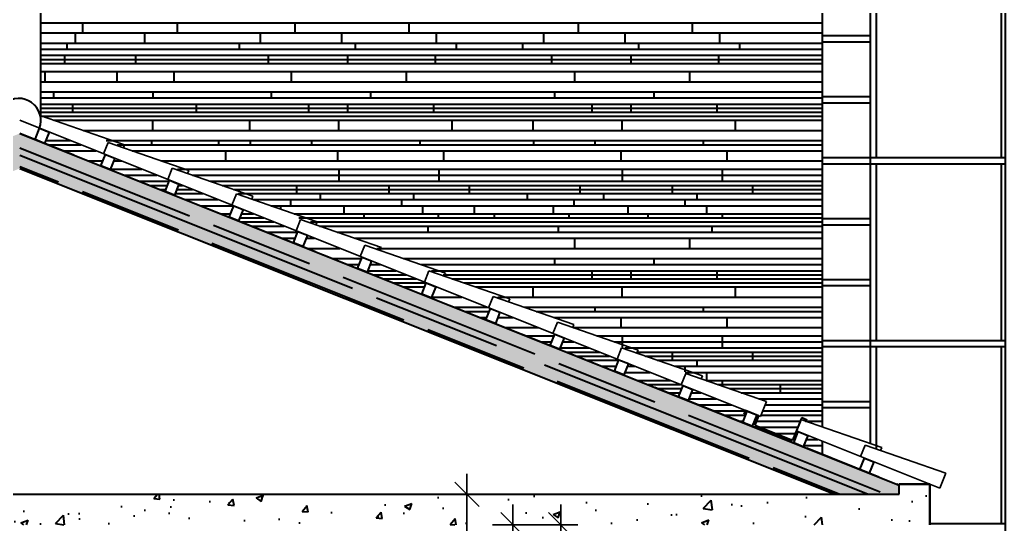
# Model space of a CAD drawing. Header units: millimetres. Extents: x -4228 to 27092, y -6721 to 984.
# Drawn here: x 6469.9 to 6954.6, y -4635.5 to -4387.2 of the extents above; entities that cross this region are included whole.
import ezdxf

# ---------------------------------------------------------------- set-up
doc = ezdxf.new("R2010")
doc.units = ezdxf.units.MM
doc.header["$LTSCALE"] = 50
doc.layers.get('0').update_dxf_attribs({"lineweight": 0})
for name, color, linetype in [('cobertura', 2, 'Continuous'), ('cota', 1, 'Continuous'), ('estruturamatalica', 2, 'Continuous'), ('HACHURA', 2, 'Continuous'), ('hatch', 2, 'Continuous'), ('madeiramento', 2, 'Continuous'), ('PAREDES', 6, 'Continuous'), ('PAREDES3', 2, 'Continuous'), ('pedras', 2, 'Continuous'), ('PENA_01', 3, 'Continuous'), ('telhas', 3, 'Continuous')]:
    doc.layers.add(name, color=color, linetype=linetype)
doc.styles.add('ROMANS', font='romans.shx')
doc.dimstyles.new('1_50', dxfattribs={"dimscale": 0, "dimtxt": 8, "dimasz": 12, "dimexe": 10, "dimexo": 5, "dimgap": 4, "dimtad": 0, "dimdec": 0, "dimzin": 1, "dimdsep": 46, "dimtxsty": 'ROMANS', "dimblk": 'OBLIQUE', "dimcen": 10, "dimdle": 10, "dimclrd": 1, "dimclre": 1, "dimclrt": 7, "dimaunit": 1, "dimadec": 0, "dimazin": 0, "dimtm": 1e-09, "dimtfac": 1, "dimtdec": 0, "dimtmove": 2, "dimatfit": 3, "dimldrblk": 'OBLIQUE', "dimfxl": 1, "dimtolj": 1, "dimtzin": 0, "dimarcsym": 0})

# ---------------------------------------------------------------- blocks, each defined once
blk = doc.blocks.new('_OBLIQUE')
at = {"color": 0, "linetype": 'ByBlock'}
blk.add_line((-0.5, -0.5), (0.5, 0.5), dxfattribs=at)
blk = doc.blocks.new('*D102')
at = {"layer": 'cota', "color": 1, "linetype": 'Continuous', "lineweight": -2}
for p, q in [((6735.98, -4625.71), (6735.98, -4650.23)), ((6744.41, -4635.71), (6725.98, -4635.71)), ((6735.98, -4695.71), (6735.98, -4671.18)), ((6771.86, -4685.71), (6725.98, -4685.71))]:
    blk.add_line(p, q, dxfattribs=at)
at = {"layer": 'Defpoints', "color": 0, "linetype": 'Continuous', "lineweight": 30}
for p in [(6735.98, -4635.71), (6749.41, -4635.71), (6776.86, -4685.71)]:
    blk.add_point(p, dxfattribs=at)
at = {"layer": 'cota', "color": 1, "linetype": 'Continuous', "lineweight": -2, "xscale": 12, "yscale": 12, "zscale": 12}
for p, rotation in [((6735.98, -4635.71), 90), ((6735.98, -4685.71), 270)]:
    blk.add_blockref('_OBLIQUE', p, dxfattribs=dict(at, rotation=rotation))
at = {"layer": 'cota', "color": 7, "linetype": 'Continuous', "lineweight": 30, "insert": (6735.98, -4660.71), "char_height": 8, "attachment_point": 5, "rotation": 90, "style": 'ROMANS'}
blk.add_mtext('\\A1;50', dxfattribs=at)
blk = doc.blocks.new('*D103')
at = {"layer": 'cota', "color": 1, "linetype": 'Continuous', "lineweight": -2}
for p, q in [((6712.46, -4625.71), (6712.46, -4771.42)), ((6739.41, -4635.71), (6702.46, -4635.71)), ((6712.46, -4945.71), (6712.46, -4799.99)), ((6744.84, -4935.71), (6702.46, -4935.71))]:
    blk.add_line(p, q, dxfattribs=at)
at = {"layer": 'Defpoints', "color": 0, "linetype": 'Continuous', "lineweight": 30}
for p in [(6744.41, -4635.71), (6712.46, -4935.71), (6749.84, -4935.71)]:
    blk.add_point(p, dxfattribs=at)
at = {"layer": 'cota', "color": 1, "linetype": 'Continuous', "lineweight": -2, "xscale": 12, "yscale": 12, "zscale": 12}
for p, rotation in [((6712.46, -4635.71), 90), ((6712.46, -4935.71), 270)]:
    blk.add_blockref('_OBLIQUE', p, dxfattribs=dict(at, rotation=rotation))
at = {"layer": 'cota', "color": 7, "linetype": 'Continuous', "lineweight": 30, "insert": (6712.46, -4785.71), "char_height": 8, "attachment_point": 5, "rotation": 90, "style": 'ROMANS'}
blk.add_mtext('\\A1;300', dxfattribs=at)
blk = doc.blocks.new('*D104')
at = {"layer": 'cota', "color": 1, "linetype": 'Continuous', "lineweight": -2}
for p, q in [((6689.89, -4610.71), (6689.89, -4763.92)), ((6719.05, -4620.71), (6679.89, -4620.71)), ((6689.89, -4945.71), (6689.89, -4792.49)), ((6739.84, -4935.71), (6679.89, -4935.71))]:
    blk.add_line(p, q, dxfattribs=at)
at = {"layer": 'Defpoints', "color": 0, "linetype": 'Continuous', "lineweight": 30}
for p in [(6689.89, -4620.71), (6724.05, -4620.71), (6744.84, -4935.71)]:
    blk.add_point(p, dxfattribs=at)
at = {"layer": 'cota', "color": 1, "linetype": 'Continuous', "lineweight": -2, "xscale": 12, "yscale": 12, "zscale": 12}
for p, rotation in [((6689.89, -4620.71), 90), ((6689.89, -4935.71), 270)]:
    blk.add_blockref('_OBLIQUE', p, dxfattribs=dict(at, rotation=rotation))
at = {"layer": 'cota', "color": 7, "linetype": 'Continuous', "lineweight": 30, "insert": (6689.89, -4778.21), "char_height": 8, "attachment_point": 5, "rotation": 90, "style": 'ROMANS'}
blk.add_mtext('\\A1;315', dxfattribs=at)

msp = doc.modelspace()

# ---------------------------------------------------------------- hatches: boundary and pattern name
at = {"layer": 'HACHURA', "linetype": 'Continuous', "lineweight": 30}
h = msp.add_hatch(dxfattribs=at)
h.set_pattern_fill('AR-CONC', color=256, scale=0.2, style=0)
h.set_pattern_definition([(50, (5738.18, -492.775), (36.43693, -3.18782), [3.81, -41.91]), (355, (5738.18, -492.775), (-7.04857, 38.21133), [3.048, -33.528]), (100.451, (5741.217, -493.04), (29.3885, 35.02334), [3.238, -35.618]), (46.1842, (5738.18, -482.615), (54.2158, -8.40847), [5.715, -62.865]), (96.6356, (5742.7, -483.316), (47.48085, 49.4851), [4.857, -53.427]), (351.184, (5738.18, -482.615), (47.4809, 49.485), [4.572, -50.292]), (21, (5743.26, -485.155), (30.32298, -20.4531), [3.81, -41.91]), (326, (5743.26, -485.155), (12.3604, 36.8376), [3.048, -33.528]), (71.4514, (5745.787, -486.86), (42.6833, 16.38457), [3.238, -35.618]), (37.5, (5738.18, -492.775), (0.61772, 16.911008), [0, -33.1216, 0, -34.036, 0, -33.655]), (7.5, (5738.18, -492.775), (13.36393, 20.036115), [0, -19.4056, 0, -32.3596, 0, -12.827]), (327.5, (5726.852, -492.775), (27.11812, -1.14575), [0, -12.7, 0, -39.624, 0, -52.578]), (317.5, (5721.772, -492.775), (29.62584, 5.0853), [0, -16.51, 0, -26.3144, 0, -37.338])])
h.paths.add_polyline_path([(6917.44, -4635.71), (6917.44, -4615.71), (6902.44, -4615.71), (6902.44, -4620.71), (6297.44, -4620.71), (6082.44, -4620.71), (6082.44, -4665.71), (6097.44, -4665.71), (6097.44, -4635.71), (6782.44, -4635.71), (6782.44, -4665.71), (6797.44, -4665.71), (6797.44, -4635.71)])
at = {"layer": 'hatch', "linetype": 'Continuous', "lineweight": 30}
h = msp.add_hatch(dxfattribs=at)
h.set_pattern_fill('AR-SAND', color=256, scale=0.3, style=0)
h.set_pattern_definition([(37.5, (4302.082, -4943.408), (-0.48001, 14.682397), [0, -11.5824, 0, -12.954, 0, -12.3825]), (7.5, (4302.082, -4943.408), (13.4857, 21.50475), [0, -6.2484, 0, -10.4394, 0, -4.0005]), (327.5, (4292.71, -4943.408), (23.72977, 0.043116), [0, -3.81, 0, -13.716, 0, -17.907]), (317.5, (4292.71, -4943.408), (22.9067, 6.68788), [0, -1.905, 0, -8.9916, 0, -10.287])])
h.paths.add_polyline_path([(6469.94, -4443.17), (6312.44, -4506.17), (6312.44, -4523.4), (6469.94, -4460.4)])
h.paths.add_polyline_path([(6469.94, -4443.17), (6469.94, -4460.4), (6870.71, -4620.71), (6902.44, -4620.71), (6902.44, -4616.17)])
h = msp.add_hatch(dxfattribs=at)
h.set_pattern_fill('AR-RROOF', color=3, scale=0.5, style=0)
h.set_pattern_definition([(158.1986, (10369.19, -4468.025), (-30.6583, -1.415), [190.5, -25.4, 63.5, -12.7]), (158.1986, (10351.149, -4467.647), (5.518494, -20.39956), [38.1, -4.191, 76.2, -9.525]), (158.1986, (10359.285, -4475.689), (-64.476764, 16.626232), [101.6, -17.78, 50.8, -12.7])])
h.paths.add_polyline_path([(6469.94, -4460.4), (6870.71, -4620.71), (6902.44, -4620.71), (6902.44, -4616.17), (6469.94, -4443.17)])

# ---------------------------------------------------------------- linework, layer by layer
at = {"layer": 'cobertura', "linetype": 'Continuous', "lineweight": 30}
msp.add_arc((6469.38, -4436.93), 11, 340.3922, 201.8014, dxfattribs=at)
at = {"layer": 'estruturamatalica', "color": 4, "linetype": 'Continuous', "lineweight": 30}
for p, q in [((6826.81, -4579.45), (6826.07, -4581.31)), ((6833.31, -4582.05), (6826.81, -4579.45)), ((6833.31, -4582.05), (6831.45, -4586.7)), ((6854.48, -4582.98), (6850.02, -4594.12)), ((6854.48, -4582.98), (6857.26, -4584.1)), ((6831.45, -4586.7), (6850.02, -4594.12))]:
    msp.add_line(p, q, dxfattribs=at)
at = {"layer": 'madeiramento', "linetype": 'Continuous', "lineweight": 30}
for p, q in [((6469.94, -4443.17), (6902.44, -4616.17)), ((6469.94, -4460.4), (6870.71, -4620.71))]:
    msp.add_line(p, q, dxfattribs=at)
at = {"layer": 'madeiramento', "color": 2, "linetype": 'Continuous', "lineweight": 30}
for points in [[(6482.15, -4448.05), (6477.51, -4446.2), (6479.74, -4440.63), (6484.38, -4442.48)], [(6514.47, -4460.98), (6509.83, -4459.12), (6512.06, -4453.55), (6516.7, -4455.41)], [(6546.04, -4473.61), (6541.4, -4471.75), (6543.62, -4466.18), (6548.27, -4468.04)], [(6577.61, -4486.24), (6572.96, -4484.38), (6575.19, -4478.81), (6579.83, -4480.66)], [(6609.17, -4498.86), (6604.53, -4497.01), (6606.76, -4491.44), (6611.4, -4493.29)], [(6640.74, -4511.49), (6636.1, -4509.63), (6638.33, -4504.06), (6642.97, -4505.92)], [(6672.31, -4524.12), (6667.67, -4522.26), (6669.9, -4516.69), (6674.54, -4518.55)], [(6703.88, -4536.74), (6699.24, -4534.89), (6701.46, -4529.32), (6706.11, -4531.17)], [(6735.45, -4549.37), (6730.8, -4547.52), (6733.03, -4541.94), (6737.68, -4543.8)], [(6767.01, -4562), (6762.37, -4560.14), (6764.6, -4554.57), (6769.24, -4556.43)], [(6798.58, -4574.63), (6793.94, -4572.77), (6796.17, -4567.2), (6800.81, -4569.06)], [(6830.15, -4587.25), (6825.51, -4585.4), (6827.74, -4579.83), (6832.38, -4581.68)], [(6855.22, -4597.28), (6850.58, -4595.42), (6852.81, -4589.85), (6857.45, -4591.71)], [(6887.72, -4610.28), (6883.07, -4608.42), (6885.3, -4602.85), (6889.95, -4604.71)]]:
    msp.add_lwpolyline(points, close=True, dxfattribs=at)
at = {"layer": 'PAREDES', "linetype": 'Continuous', "lineweight": 30}
for p, q in [((6902.44, -4615.71), (6917.44, -4615.71)), ((6902.44, -4620.71), (6902.44, -4615.71)), ((6917.44, -4615.71), (6902.44, -4615.71)), ((6902.44, -4620.71), (6902.44, -4615.71)), ((6917.44, -4635.71), (6917.44, -4615.71)), ((6297.44, -4620.71), (6902.44, -4620.71))]:
    msp.add_line(p, q, dxfattribs=at)
at = {"layer": 'PAREDES3', "color": 7, "linetype": 'Continuous', "lineweight": 30}
for p, q in [((6480.4, -4434.5), (6480.4, -4242.71)), ((6864.61, -4242.71), (6864.61, -4587.54)), ((6864.61, -4594.57), (6864.61, -4601.04))]:
    msp.add_line(p, q, dxfattribs=at)
at = {"layer": 'PAREDES3', "color": 3, "linetype": 'Continuous', "lineweight": 30}
for q in [(6917.65, -4615.71), (6917.65, -4617.71)]:
    msp.add_line((6917.65, -4635.71), q, dxfattribs=at)
at = {"layer": 'pedras', "color": 53, "linetype": 'Continuous', "lineweight": 30}
for p, q in [((6480.4, -4388.71), (6864.4, -4388.71)), ((6480.61, -4388.71), (6864.61, -4388.71)), ((6501, -4393.71), (6501, -4388.71)), ((6501, -4393.71), (6501, -4388.71)), ((6547.51, -4393.71), (6547.51, -4388.71)), ((6547.51, -4393.71), (6547.51, -4388.71)), ((6605.4, -4393.71), (6605.4, -4388.71)), ((6605.4, -4393.71), (6605.4, -4388.71)), ((6661.49, -4393.71), (6661.49, -4388.71)), ((6661.49, -4393.71), (6661.49, -4388.71)), ((6744.72, -4393.71), (6744.72, -4388.71)), ((6744.72, -4393.71), (6744.72, -4388.71)), ((6800.8, -4393.71), (6800.8, -4388.71)), ((6800.8, -4393.71), (6800.8, -4388.71)), ((6480.4, -4393.71), (6864.4, -4393.71)), ((6480.61, -4393.71), (6864.61, -4393.71)), ((6497.38, -4398.71), (6497.38, -4393.71)), ((6497.38, -4398.71), (6497.38, -4393.71)), ((6531.49, -4398.71), (6531.49, -4393.71)), ((6531.49, -4398.71), (6531.49, -4393.71)), ((6588.35, -4398.71), (6588.35, -4393.71)), ((6588.35, -4398.71), (6588.35, -4393.71)), ((6628.41, -4398.71), (6628.41, -4393.71)), ((6628.41, -4398.71), (6628.41, -4393.71)), ((6674.92, -4398.71), (6674.92, -4393.71)), ((6674.92, -4398.71), (6674.92, -4393.71)), ((6727.66, -4398.71), (6727.66, -4393.71)), ((6727.66, -4398.71), (6727.66, -4393.71)), ((6767.72, -4398.71), (6767.72, -4393.71)), ((6767.72, -4398.71), (6767.72, -4393.71)), ((6814.24, -4398.71), (6814.24, -4393.71)), ((6814.24, -4398.71), (6814.24, -4393.71)), ((6480.4, -4398.71), (6864.4, -4398.71)), ((6480.61, -4398.71), (6864.61, -4398.71)), ((6493.24, -4401.71), (6493.24, -4398.71)), ((6493.24, -4401.71), (6493.24, -4398.71)), ((6578.01, -4401.71), (6578.01, -4398.71)), ((6578.01, -4401.71), (6578.01, -4398.71)), ((6635.12, -4401.71), (6635.12, -4398.71)), ((6635.12, -4401.71), (6635.12, -4398.71)), ((6684.74, -4401.71), (6684.74, -4398.71)), ((6684.74, -4401.71), (6684.74, -4398.71)), ((6717.32, -4401.71), (6717.32, -4398.71)), ((6717.32, -4401.71), (6717.32, -4398.71)), ((6774.44, -4401.71), (6774.44, -4398.71)), ((6774.44, -4401.71), (6774.44, -4398.71)), ((6824.06, -4401.71), (6824.06, -4398.71)), ((6824.06, -4401.71), (6824.06, -4398.71)), ((6480.4, -4401.71), (6864.4, -4401.71)), ((6480.4, -4404.71), (6864.4, -4404.71)), ((6480.61, -4401.71), (6864.61, -4401.71)), ((6480.61, -4404.71), (6864.61, -4404.71)), ((6492.21, -4408.71), (6492.21, -4404.71)), ((6492.21, -4408.71), (6492.21, -4404.71)), ((6527.1, -4408.71), (6527.1, -4404.71)), ((6527.1, -4408.71), (6527.1, -4404.71)), ((6592.22, -4408.71), (6592.22, -4404.71)), ((6592.22, -4408.71), (6592.22, -4404.71)), ((6631.25, -4408.71), (6631.25, -4404.71)), ((6631.25, -4408.71), (6631.25, -4404.71)), ((6674.41, -4408.71), (6674.41, -4404.71)), ((6674.41, -4408.71), (6674.41, -4404.71)), ((6731.54, -4408.71), (6731.54, -4404.71)), ((6731.54, -4408.71), (6731.54, -4404.71)), ((6770.56, -4408.71), (6770.56, -4404.71)), ((6770.56, -4408.71), (6770.56, -4404.71)), ((6813.72, -4408.71), (6813.72, -4404.71)), ((6813.72, -4408.71), (6813.72, -4404.71)), ((6480.4, -4406.71), (6864.4, -4406.71)), ((6480.4, -4408.71), (6864.4, -4408.71)), ((6480.61, -4406.71), (6864.61, -4406.71)), ((6480.61, -4408.71), (6864.61, -4408.71)), ((6480.4, -4412.71), (6864.4, -4412.71)), ((6480.61, -4412.71), (6864.61, -4412.71)), ((6482.39, -4417.71), (6482.39, -4412.71)), ((6517.79, -4417.71), (6517.79, -4412.71)), ((6517.79, -4417.71), (6517.79, -4412.71)), ((6545.96, -4417.71), (6545.96, -4412.71)), ((6545.96, -4417.71), (6545.96, -4412.71)), ((6603.6, -4417.71), (6603.6, -4412.71)), ((6603.6, -4417.71), (6603.6, -4412.71)), ((6660.19, -4417.71), (6660.19, -4412.71)), ((6660.19, -4417.71), (6660.19, -4412.71)), ((6742.91, -4417.71), (6742.91, -4412.71)), ((6742.91, -4417.71), (6742.91, -4412.71)), ((6799.5, -4417.71), (6799.5, -4412.71)), ((6799.5, -4417.71), (6799.5, -4412.71)), ((6480.4, -4417.71), (6864.4, -4417.71)), ((6480.61, -4417.71), (6864.61, -4417.71)), ((6480.4, -4422.71), (6864.4, -4422.71)), ((6480.61, -4422.71), (6864.61, -4422.71)), ((6486.78, -4425.71), (6486.78, -4422.71)), ((6486.78, -4425.71), (6486.78, -4422.71)), ((6535.63, -4425.71), (6535.63, -4422.71)), ((6535.63, -4425.71), (6535.63, -4422.71)), ((6593.77, -4425.71), (6593.77, -4422.71)), ((6593.77, -4425.71), (6593.77, -4422.71)), ((6642.62, -4425.71), (6642.62, -4422.71)), ((6642.62, -4425.71), (6642.62, -4422.71)), ((6733.09, -4425.71), (6733.09, -4422.71)), ((6733.09, -4425.71), (6733.09, -4422.71)), ((6781.93, -4425.71), (6781.93, -4422.71)), ((6781.93, -4425.71), (6781.93, -4422.71)), ((6480.4, -4425.71), (6864.4, -4425.71)), ((6480.4, -4428.71), (6864.4, -4428.71)), ((6480.61, -4425.71), (6864.61, -4425.71)), ((6480.61, -4428.71), (6864.61, -4428.71)), ((6496.09, -4432.71), (6496.09, -4428.71)), ((6496.09, -4432.71), (6496.09, -4428.71)), ((6556.82, -4432.71), (6556.82, -4428.71)), ((6556.82, -4432.71), (6556.82, -4428.71)), ((6612.12, -4432.71), (6612.12, -4428.71)), ((6612.12, -4432.71), (6612.12, -4428.71)), ((6631.25, -4432.71), (6631.25, -4428.71)), ((6631.25, -4432.71), (6631.25, -4428.71)), ((6673.63, -4432.71), (6673.63, -4428.71)), ((6673.63, -4432.71), (6673.63, -4428.71)), ((6751.44, -4432.71), (6751.44, -4428.71)), ((6751.44, -4432.71), (6751.44, -4428.71)), ((6770.56, -4432.71), (6770.56, -4428.71)), ((6770.56, -4432.71), (6770.56, -4428.71)), ((6812.94, -4432.71), (6812.94, -4428.71)), ((6812.94, -4432.71), (6812.94, -4428.71)), ((6480.4, -4430.71), (6864.4, -4430.71)), ((6480.4, -4432.71), (6864.4, -4432.71)), ((6480.61, -4430.71), (6864.61, -4430.71)), ((6480.61, -4432.71), (6864.61, -4432.71)), ((6480.99, -4434.71), (6864.4, -4434.71)), ((6482.32, -4434.71), (6864.61, -4434.71)), ((6486.77, -4436.71), (6864.4, -4436.71)), ((6488.1, -4436.71), (6864.61, -4436.71)), ((6535.37, -4441.71), (6535.37, -4436.71)), ((6535.37, -4441.71), (6535.37, -4436.71)), ((6583.18, -4441.71), (6583.18, -4436.71)), ((6583.18, -4441.71), (6583.18, -4436.71)), ((6626.85, -4441.71), (6626.85, -4436.71)), ((6626.85, -4441.71), (6626.85, -4436.71)), ((6682.68, -4441.71), (6682.68, -4436.71)), ((6682.68, -4441.71), (6682.68, -4436.71)), ((6722.49, -4441.71), (6722.49, -4436.71)), ((6722.49, -4441.71), (6722.49, -4436.71)), ((6766.17, -4441.71), (6766.17, -4436.71)), ((6766.17, -4441.71), (6766.17, -4436.71)), ((6821.99, -4441.71), (6821.99, -4436.71)), ((6821.99, -4441.71), (6821.99, -4436.71)), ((6501.23, -4441.71), (6864.4, -4441.71)), ((6502.56, -4441.71), (6864.61, -4441.71)), ((6482.69, -4446.71), (6494.94, -4446.71)), ((6482.69, -4446.71), (6494.94, -4446.71)), ((6483.79, -4448.71), (6499.94, -4448.71)), ((6483.79, -4448.71), (6499.94, -4448.71)), ((6512.51, -4446.71), (6864.61, -4446.71)), ((6515.69, -4446.71), (6864.4, -4446.71)), ((6517.85, -4448.71), (6864.61, -4448.71)), ((6521.48, -4448.71), (6864.4, -4448.71)), ((6534.85, -4448.71), (6534.85, -4446.71)), ((6534.85, -4448.71), (6534.85, -4446.71)), ((6567.93, -4448.71), (6567.93, -4446.71)), ((6567.93, -4448.71), (6567.93, -4446.71)), ((6583.44, -4448.71), (6583.44, -4446.71)), ((6583.44, -4448.71), (6583.44, -4446.71)), ((6613.67, -4448.71), (6613.67, -4446.71)), ((6613.67, -4448.71), (6613.67, -4446.71)), ((6666.91, -4448.71), (6666.91, -4446.71)), ((6666.91, -4448.71), (6666.91, -4446.71)), ((6722.75, -4448.71), (6722.75, -4446.71)), ((6722.75, -4448.71), (6722.75, -4446.71)), ((6752.99, -4448.71), (6752.99, -4446.71)), ((6752.99, -4448.71), (6752.99, -4446.71)), ((6806.22, -4448.71), (6806.22, -4446.71)), ((6806.22, -4448.71), (6806.22, -4446.71)), ((6491.29, -4451.71), (6502.97, -4451.71)), ((6491.29, -4451.71), (6507.44, -4451.71)), ((6525.2, -4451.71), (6864.4, -4451.71)), ((6526.53, -4451.71), (6864.61, -4451.71)), ((6571.29, -4456.71), (6571.29, -4451.71)), ((6571.29, -4456.71), (6571.29, -4451.71)), ((6626.34, -4456.71), (6626.34, -4451.71)), ((6626.34, -4456.71), (6626.34, -4451.71)), ((6678.54, -4456.71), (6678.54, -4451.71)), ((6678.54, -4456.71), (6678.54, -4451.71)), ((6765.65, -4456.71), (6765.65, -4451.71)), ((6765.65, -4456.71), (6765.65, -4451.71)), ((6817.85, -4456.71), (6817.85, -4451.71)), ((6817.85, -4456.71), (6817.85, -4451.71)), ((6503.79, -4456.71), (6510.79, -4456.71)), ((6506.36, -4456.71), (6510.79, -4456.71)), ((6516.18, -4456.71), (6519.94, -4456.71)), ((6516.18, -4456.71), (6519.94, -4456.71)), ((6539.66, -4456.71), (6864.4, -4456.71)), ((6540.99, -4456.71), (6864.61, -4456.71)), ((6514.58, -4460.71), (6529.94, -4460.71)), ((6514.58, -4460.71), (6529.94, -4460.71)), ((6521.29, -4463.71), (6534.79, -4463.71)), ((6521.29, -4463.71), (6537.44, -4463.71)), ((6547.61, -4460.71), (6864.61, -4460.71)), ((6551.23, -4460.71), (6864.4, -4460.71)), ((6554.96, -4463.71), (6864.4, -4463.71)), ((6556.28, -4463.71), (6864.61, -4463.71)), ((6627.11, -4466.71), (6627.11, -4460.71)), ((6627.11, -4466.71), (6627.11, -4460.71)), ((6676.22, -4466.71), (6676.22, -4460.71)), ((6676.22, -4466.71), (6676.22, -4460.71)), ((6766.42, -4466.71), (6766.42, -4460.71)), ((6766.42, -4466.71), (6766.42, -4460.71)), ((6815.53, -4466.71), (6815.53, -4460.71)), ((6815.53, -4466.71), (6815.53, -4460.71)), ((6528.79, -4466.71), (6533.59, -4466.71)), ((6528.79, -4466.71), (6543.41, -4466.71)), ((6538.97, -4466.71), (6543.41, -4466.71)), ((6538.97, -4466.71), (6543.41, -4466.71)), ((6563.63, -4466.71), (6864.4, -4466.71)), ((6564.96, -4466.71), (6864.61, -4466.71)), ((6533.79, -4468.71), (6542.61, -4468.71)), ((6538.17, -4468.71), (6542.61, -4468.71)), ((6538.79, -4470.71), (6541.81, -4470.71)), ((6538.79, -4470.71), (6541.81, -4470.71)), ((6546.4, -4472.71), (6559.94, -4472.71)), ((6546.4, -4472.71), (6559.94, -4472.71)), ((6547.2, -4470.71), (6554.94, -4470.71)), ((6547.2, -4470.71), (6554.94, -4470.71)), ((6548, -4468.71), (6549.94, -4468.71)), ((6548, -4468.71), (6549.94, -4468.71)), ((6569.42, -4468.71), (6864.4, -4468.71)), ((6570.74, -4468.71), (6864.61, -4468.71)), ((6575.2, -4470.71), (6864.4, -4470.71)), ((6576.15, -4470.71), (6864.61, -4470.71)), ((6577.36, -4472.71), (6864.61, -4472.71)), ((6580.98, -4472.71), (6864.4, -4472.71)), ((6606.18, -4472.71), (6606.18, -4468.71)), ((6606.18, -4472.71), (6606.18, -4468.71)), ((6617.81, -4475.71), (6617.81, -4472.71)), ((6617.81, -4475.71), (6617.81, -4472.71)), ((6651.66, -4472.71), (6651.66, -4468.71)), ((6651.66, -4472.71), (6651.66, -4468.71)), ((6663.81, -4475.71), (6663.81, -4472.71)), ((6663.81, -4475.71), (6663.81, -4472.71)), ((6691.21, -4472.71), (6691.21, -4468.71)), ((6691.21, -4472.71), (6691.21, -4468.71)), ((6719.65, -4475.71), (6719.65, -4472.71)), ((6719.65, -4475.71), (6719.65, -4472.71)), ((6745.49, -4472.71), (6745.49, -4468.71)), ((6745.49, -4472.71), (6745.49, -4468.71)), ((6757.12, -4475.71), (6757.12, -4472.71)), ((6757.12, -4475.71), (6757.12, -4472.71)), ((6790.98, -4472.71), (6790.98, -4468.71)), ((6790.98, -4472.71), (6790.98, -4468.71)), ((6803.12, -4475.71), (6803.12, -4472.71)), ((6803.12, -4475.71), (6803.12, -4472.71)), ((6830.52, -4472.71), (6830.52, -4468.71)), ((6830.52, -4472.71), (6830.52, -4468.71)), ((6551.29, -4475.71), (6566.61, -4475.71)), ((6551.29, -4475.71), (6567.44, -4475.71)), ((6584.71, -4475.71), (6864.4, -4475.71)), ((6586.04, -4475.71), (6864.61, -4475.71)), ((6603.34, -4478.71), (6603.34, -4475.71)), ((6603.34, -4478.71), (6603.34, -4475.71)), ((6657.87, -4478.71), (6657.87, -4475.71)), ((6657.87, -4478.71), (6657.87, -4475.71)), ((6742.65, -4478.71), (6742.65, -4475.71)), ((6742.65, -4478.71), (6742.65, -4475.71)), ((6797.18, -4478.71), (6797.18, -4475.71)), ((6797.18, -4478.71), (6797.18, -4475.71)), ((6558.79, -4478.71), (6565.41, -4478.71)), ((6558.79, -4478.71), (6565.41, -4478.71)), ((6558.79, -4478.71), (6574.94, -4478.71)), ((6568.79, -4482.71), (6573.63, -4482.71)), ((6568.79, -4482.71), (6573.63, -4482.71)), ((6570.79, -4478.71), (6574.94, -4478.71)), ((6579.02, -4482.71), (6584.94, -4482.71)), ((6579.02, -4482.71), (6584.94, -4482.71)), ((6593.39, -4478.71), (6864.4, -4478.71)), ((6594.71, -4478.71), (6864.61, -4478.71)), ((6598.43, -4479.99), (6598.43, -4478.71)), ((6598.43, -4480.45), (6598.43, -4478.71)), ((6604.95, -4482.71), (6864.4, -4482.71)), ((6606.28, -4482.71), (6864.61, -4482.71)), ((6629.44, -4482.71), (6629.44, -4478.71)), ((6629.44, -4482.71), (6629.44, -4478.71)), ((6639.26, -4484.71), (6639.26, -4482.71)), ((6639.26, -4484.71), (6639.26, -4482.71)), ((6668.2, -4482.71), (6668.2, -4478.71)), ((6668.2, -4482.71), (6668.2, -4478.71)), ((6675.96, -4484.71), (6675.96, -4482.71)), ((6675.96, -4484.71), (6675.96, -4482.71)), ((6693.6, -4482.71), (6693.6, -4478.71)), ((6693.6, -4482.71), (6693.6, -4478.71)), ((6703.42, -4484.71), (6703.42, -4482.71)), ((6703.42, -4484.71), (6703.42, -4482.71)), ((6732.36, -4482.71), (6732.36, -4478.71)), ((6732.36, -4482.71), (6732.36, -4478.71)), ((6740.11, -4484.71), (6740.11, -4482.71)), ((6740.11, -4484.71), (6740.11, -4482.71)), ((6769.09, -4482.71), (6769.09, -4478.71)), ((6769.09, -4482.71), (6769.09, -4478.71)), ((6778.91, -4484.71), (6778.91, -4482.71)), ((6778.91, -4484.71), (6778.91, -4482.71)), ((6807.86, -4482.71), (6807.86, -4478.71)), ((6807.86, -4482.71), (6807.86, -4478.71)), ((6815.61, -4484.71), (6815.61, -4482.71)), ((6815.61, -4484.71), (6815.61, -4482.71)), ((6578.22, -4484.71), (6589.94, -4484.71)), ((6578.22, -4484.71), (6589.94, -4484.71)), ((6578.79, -4486.71), (6594.94, -4486.71)), ((6578.79, -4486.71), (6594.94, -4486.71)), ((6607.12, -4484.71), (6864.61, -4484.71)), ((6610.74, -4484.71), (6864.4, -4484.71)), ((6612.9, -4486.71), (6864.61, -4486.71)), ((6616.19, -4486.71), (6864.4, -4486.71)), ((6583.79, -4488.71), (6598.03, -4488.71)), ((6583.79, -4488.71), (6599.94, -4488.71)), ((6591.29, -4491.71), (6596.83, -4491.71)), ((6591.29, -4491.71), (6606.65, -4491.71)), ((6602.21, -4491.71), (6606.65, -4491.71)), ((6602.21, -4491.71), (6606.65, -4491.71)), ((6617.36, -4488.71), (6864.4, -4488.71)), ((6618.68, -4488.71), (6864.61, -4488.71)), ((6626.03, -4491.71), (6864.4, -4491.71)), ((6627.36, -4491.71), (6864.61, -4491.71)), ((6670.79, -4491.71), (6670.79, -4488.71)), ((6670.79, -4491.71), (6670.79, -4488.71)), ((6734.95, -4491.71), (6734.95, -4488.71)), ((6734.95, -4491.71), (6734.95, -4488.71)), ((6810.44, -4491.71), (6810.44, -4488.71)), ((6810.44, -4491.71), (6810.44, -4488.71)), ((6598.79, -4494.71), (6605.45, -4494.71)), ((6601.01, -4494.71), (6605.45, -4494.71)), ((6610.84, -4494.71), (6614.94, -4494.71)), ((6610.84, -4494.71), (6614.94, -4494.71)), ((6634.71, -4494.71), (6864.4, -4494.71)), ((6636.04, -4494.71), (6864.61, -4494.71)), ((6742.91, -4499.71), (6742.91, -4494.71)), ((6742.91, -4499.71), (6742.91, -4494.71)), ((6799.5, -4499.71), (6799.5, -4494.71)), ((6799.5, -4499.71), (6799.5, -4494.71)), ((6611.29, -4499.71), (6627.44, -4499.71)), ((6611.29, -4499.71), (6627.44, -4499.71)), ((6645.55, -4499.71), (6864.61, -4499.71)), ((6647.61, -4499.71), (6864.4, -4499.71)), ((6623.79, -4504.71), (6628.25, -4504.71)), ((6623.79, -4504.71), (6638.07, -4504.71)), ((6633.63, -4504.71), (6638.07, -4504.71)), ((6633.63, -4504.71), (6638.07, -4504.71)), ((6658.68, -4504.71), (6864.4, -4504.71)), ((6660.01, -4504.71), (6864.61, -4504.71)), ((6733.09, -4507.71), (6733.09, -4504.71)), ((6733.09, -4507.71), (6733.09, -4504.71)), ((6781.93, -4507.71), (6781.93, -4504.71)), ((6781.93, -4507.71), (6781.93, -4504.71)), ((6631.29, -4507.71), (6636.87, -4507.71)), ((6632.43, -4507.71), (6636.87, -4507.71)), ((6641.06, -4510.71), (6654.94, -4510.71)), ((6641.06, -4510.71), (6654.94, -4510.71)), ((6642.26, -4507.71), (6647.44, -4507.71)), ((6642.26, -4507.71), (6647.44, -4507.71)), ((6667.35, -4507.71), (6864.4, -4507.71)), ((6668.68, -4507.71), (6864.61, -4507.71)), ((6672.41, -4510.71), (6864.61, -4510.71)), ((6676.03, -4510.71), (6864.4, -4510.71)), ((6751.44, -4514.71), (6751.44, -4510.71)), ((6751.44, -4514.71), (6751.44, -4510.71)), ((6770.56, -4514.71), (6770.56, -4510.71)), ((6770.56, -4514.71), (6770.56, -4510.71)), ((6812.94, -4514.71), (6812.94, -4510.71)), ((6812.94, -4514.71), (6812.94, -4510.71)), ((6643.79, -4512.71), (6659.94, -4512.71)), ((6643.79, -4512.71), (6659.94, -4512.71)), ((6648.79, -4514.71), (6660.87, -4514.71)), ((6648.79, -4514.71), (6664.94, -4514.71)), ((6653.79, -4516.71), (6660.07, -4516.71)), ((6653.79, -4516.71), (6669.89, -4516.71)), ((6665.45, -4516.71), (6669.89, -4516.71)), ((6665.45, -4516.71), (6669.89, -4516.71)), ((6678.19, -4512.71), (6864.61, -4512.71)), ((6679.03, -4512.71), (6864.4, -4512.71)), ((6682.65, -4514.71), (6864.4, -4514.71)), ((6683.98, -4514.71), (6864.61, -4514.71)), ((6688.43, -4516.71), (6864.4, -4516.71)), ((6689.76, -4516.71), (6864.61, -4516.71)), ((6658.79, -4518.71), (6659.27, -4518.71)), ((6658.79, -4518.71), (6659.27, -4518.71)), ((6658.79, -4518.71), (6669.09, -4518.71)), ((6664.65, -4518.71), (6669.09, -4518.71)), ((6674.47, -4518.71), (6674.94, -4518.71)), ((6674.47, -4518.71), (6674.94, -4518.71)), ((6694.22, -4518.71), (6864.4, -4518.71)), ((6695.54, -4518.71), (6864.61, -4518.71)), ((6722.49, -4523.71), (6722.49, -4518.71)), ((6722.49, -4523.71), (6722.49, -4518.71)), ((6766.17, -4523.71), (6766.17, -4518.71)), ((6766.17, -4523.71), (6766.17, -4518.71)), ((6821.99, -4523.71), (6821.99, -4518.71)), ((6821.99, -4523.71), (6821.99, -4518.71)), ((6672.47, -4523.71), (6687.44, -4523.71)), ((6672.47, -4523.71), (6687.44, -4523.71)), ((6705.06, -4523.71), (6864.61, -4523.71)), ((6708.68, -4523.71), (6864.4, -4523.71)), ((6683.79, -4528.71), (6691.89, -4528.71)), ((6683.79, -4528.71), (6691.89, -4528.71)), ((6683.79, -4528.71), (6699.94, -4528.71)), ((6688.79, -4530.71), (6691.09, -4530.71)), ((6688.79, -4530.71), (6691.09, -4530.71)), ((6688.79, -4530.71), (6700.91, -4530.71)), ((6696.47, -4530.71), (6700.91, -4530.71)), ((6697.27, -4528.71), (6699.94, -4528.71)), ((6718.19, -4528.71), (6864.4, -4528.71)), ((6719.51, -4528.71), (6864.61, -4528.71)), ((6723.97, -4530.71), (6864.4, -4530.71)), ((6725.3, -4530.71), (6864.61, -4530.71)), ((6752.99, -4530.71), (6752.99, -4528.71)), ((6752.99, -4530.71), (6752.99, -4528.71)), ((6806.22, -4530.71), (6806.22, -4528.71)), ((6806.22, -4530.71), (6806.22, -4528.71)), ((6696.29, -4533.71), (6699.71, -4533.71)), ((6696.29, -4533.71), (6699.71, -4533.71)), ((6705.09, -4533.71), (6712.44, -4533.71)), ((6705.09, -4533.71), (6712.44, -4533.71)), ((6732.65, -4533.71), (6864.4, -4533.71)), ((6733.97, -4533.71), (6864.61, -4533.71)), ((6765.65, -4538.71), (6765.65, -4533.71)), ((6765.65, -4538.71), (6765.65, -4533.71)), ((6817.85, -4538.71), (6817.85, -4533.71)), ((6817.85, -4538.71), (6817.85, -4533.71)), ((6708.79, -4538.71), (6724.5, -4538.71)), ((6708.79, -4538.71), (6724.94, -4538.71)), ((6742.16, -4538.71), (6864.4, -4538.71)), ((6743.49, -4538.71), (6864.61, -4538.71)), ((6718.79, -4542.71), (6722.9, -4542.71)), ((6718.79, -4542.71), (6722.9, -4542.71)), ((6718.79, -4542.71), (6732.73, -4542.71)), ((6726.29, -4545.71), (6731.53, -4545.71)), ((6727.09, -4545.71), (6731.53, -4545.71)), ((6728.29, -4542.71), (6732.73, -4542.71)), ((6736.91, -4545.71), (6742.44, -4545.71)), ((6736.91, -4545.71), (6742.44, -4545.71)), ((6753.73, -4542.71), (6864.4, -4542.71)), ((6755.05, -4542.71), (6864.61, -4542.71)), ((6762.4, -4545.71), (6864.4, -4545.71)), ((6763.73, -4545.71), (6864.61, -4545.71)), ((6766.42, -4548.35), (6766.42, -4542.71)), ((6766.42, -4547.1), (6766.42, -4542.71)), ((6815.53, -4548.71), (6815.53, -4542.71)), ((6815.53, -4548.71), (6815.53, -4542.71)), ((6735.71, -4548.71), (6749.94, -4548.71)), ((6735.71, -4548.71), (6749.94, -4548.71)), ((6738.79, -4550.71), (6755.25, -4550.71)), ((6738.79, -4550.71), (6755.25, -4550.71)), ((6767.46, -4548.71), (6864.61, -4548.71)), ((6771.08, -4548.71), (6864.4, -4548.71)), ((6773.24, -4550.71), (6864.61, -4550.71)), ((6773.69, -4550.71), (6864.4, -4550.71)), ((6790.98, -4554.71), (6790.98, -4550.71)), ((6790.98, -4554.71), (6790.98, -4550.71)), ((6830.52, -4554.71), (6830.52, -4550.71)), ((6830.52, -4554.71), (6830.52, -4550.71)), ((6743.79, -4552.71), (6755.52, -4552.71)), ((6743.79, -4552.71), (6759.94, -4552.71)), ((6748.79, -4554.71), (6754.72, -4554.71)), ((6748.79, -4554.71), (6764.55, -4554.71)), ((6760.11, -4554.71), (6764.55, -4554.71)), ((6760.11, -4554.71), (6764.55, -4554.71)), ((6777.7, -4552.71), (6864.4, -4552.71)), ((6779.02, -4552.71), (6864.61, -4552.71)), ((6783.48, -4554.71), (6864.4, -4554.71)), ((6784.81, -4554.71), (6864.61, -4554.71)), ((6803.12, -4557.71), (6803.12, -4554.71)), ((6803.12, -4557.71), (6803.12, -4554.71)), ((6756.29, -4557.71), (6763.35, -4557.71)), ((6758.91, -4557.71), (6763.35, -4557.71)), ((6768.73, -4557.71), (6772.44, -4557.71)), ((6768.73, -4557.71), (6772.44, -4557.71)), ((6792.16, -4557.71), (6864.4, -4557.71)), ((6793.48, -4557.71), (6864.61, -4557.71)), ((6797.18, -4560.4), (6797.18, -4557.71)), ((6797.18, -4559.44), (6797.18, -4557.71)), ((6767.53, -4560.71), (6779.94, -4560.71)), ((6767.53, -4560.71), (6779.94, -4560.71)), ((6773.79, -4564.71), (6787.34, -4564.71)), ((6773.79, -4564.71), (6789.94, -4564.71)), ((6797.21, -4560.71), (6864.61, -4560.71)), ((6800.83, -4560.71), (6864.4, -4560.71)), ((6807.45, -4564.71), (6864.4, -4564.71)), ((6807.86, -4564.39), (6807.86, -4560.71)), ((6807.86, -4564.71), (6807.86, -4560.71)), ((6808.78, -4564.71), (6864.61, -4564.71)), ((6815.61, -4566.71), (6815.61, -4564.71)), ((6815.61, -4566.71), (6815.61, -4564.71)), ((6778.79, -4566.71), (6786.54, -4566.71)), ((6778.79, -4566.71), (6786.54, -4566.71)), ((6778.79, -4566.71), (6794.94, -4566.71)), ((6783.79, -4568.71), (6785.74, -4568.71)), ((6783.79, -4568.71), (6785.74, -4568.71)), ((6783.79, -4568.71), (6795.57, -4568.71)), ((6791.13, -4568.71), (6795.57, -4568.71)), ((6791.93, -4566.71), (6794.94, -4566.71)), ((6813.23, -4566.71), (6864.4, -4566.71)), ((6814.56, -4566.71), (6864.61, -4566.71)), ((6819.02, -4568.71), (6864.4, -4568.71)), ((6820.35, -4568.71), (6864.61, -4568.71)), ((6844.12, -4570.71), (6844.12, -4566.71)), ((6844.12, -4570.71), (6844.12, -4566.71)), ((6788.79, -4570.71), (6794.77, -4570.71)), ((6790.33, -4570.71), (6794.77, -4570.71)), ((6798.95, -4573.71), (6812.44, -4573.71)), ((6798.95, -4573.71), (6812.44, -4573.71)), ((6800.15, -4570.71), (6804.94, -4570.71)), ((6800.15, -4570.71), (6804.94, -4570.71)), ((6824.8, -4570.71), (6864.4, -4570.71)), ((6826.13, -4570.71), (6864.61, -4570.71)), ((6833.48, -4573.71), (6864.61, -4573.71)), ((6833.48, -4573.71), (6864.4, -4573.71)), ((6803.79, -4576.71), (6819.16, -4576.71)), ((6803.79, -4576.71), (6819.94, -4576.71)), ((6811.29, -4579.71), (6817.96, -4579.71)), ((6811.29, -4579.71), (6817.96, -4579.71)), ((6811.29, -4579.71), (6827.44, -4579.71)), ((6823.35, -4579.71), (6827.44, -4579.71)), ((6835.32, -4579.71), (6864.4, -4579.71)), ((6836.52, -4576.71), (6864.4, -4576.71)), ((6838.53, -4576.71), (6864.61, -4576.71)), ((6847.21, -4579.71), (6864.61, -4579.71)), ((6816.29, -4581.71), (6817.16, -4581.71)), ((6816.29, -4581.71), (6817.16, -4581.71)), ((6816.29, -4581.71), (6826.98, -4581.71)), ((6822.55, -4581.71), (6826.98, -4581.71)), ((6823.79, -4584.71), (6825.78, -4584.71)), ((6823.79, -4584.71), (6825.78, -4584.71)), ((6831.17, -4584.71), (6839.94, -4584.71)), ((6832.25, -4584.71), (6853.79, -4584.71)), ((6832.37, -4581.71), (6832.44, -4581.71)), ((6832.37, -4581.71), (6832.44, -4581.71)), ((6834.52, -4581.71), (6864.4, -4581.71)), ((6852.99, -4581.71), (6864.61, -4581.71)), ((6856.41, -4584.71), (6864.4, -4584.71)), ((6860.12, -4584.71), (6864.61, -4584.71)), ((6831.29, -4587.71), (6847.44, -4587.71)), ((6833.98, -4587.71), (6852.59, -4587.71)), ((6838.79, -4590.71), (6852.46, -4590.71)), ((6841.48, -4590.71), (6851.39, -4590.71)), ((6846.29, -4593.71), (6851.26, -4593.71)), ((6848.98, -4593.71), (6850.19, -4593.71)), ((6856.65, -4593.71), (6862.44, -4593.71)), ((6856.65, -4593.71), (6862.44, -4593.71)), ((6855.45, -4596.71), (6864.61, -4596.71)), ((6855.45, -4596.71), (6864.4, -4596.71))]:
    msp.add_line(p, q, dxfattribs=at)
at = {"layer": 'PENA_01', "linetype": 'Continuous', "lineweight": 30}
for p, q in [((6888.11, -4184.71), (6888.11, -4595.41)), ((6954.61, -4185.21), (6954.61, -4998.21)), ((6891.11, -4368.21), (6891.11, -4455.21)), ((6952.61, -4368.21), (6952.61, -4455.21)), ((6888.11, -4395.21), (6864.61, -4395.21)), ((6888.11, -4398.21), (6864.61, -4398.21)), ((6888.11, -4425.21), (6864.61, -4425.21)), ((6888.11, -4428.21), (6864.61, -4428.21)), ((6954.61, -4455.21), (6864.61, -4455.21)), ((6954.61, -4458.21), (6864.61, -4458.21)), ((6891.11, -4458.21), (6891.11, -4545.21)), ((6952.61, -4458.21), (6952.61, -4545.21)), ((6888.11, -4485.21), (6864.61, -4485.21)), ((6888.11, -4488.21), (6864.61, -4488.21)), ((6888.11, -4515.21), (6864.61, -4515.21)), ((6888.11, -4518.21), (6864.61, -4518.21)), ((6954.61, -4545.21), (6864.61, -4545.21)), ((6954.61, -4548.21), (6864.61, -4548.21)), ((6891.11, -4548.21), (6891.11, -4598.24)), ((6952.61, -4548.21), (6952.61, -4635.21)), ((6888.11, -4575.21), (6864.61, -4575.21)), ((6888.11, -4578.21), (6864.61, -4578.21)), ((6954.61, -4635.21), (6917.65, -4635.21))]:
    msp.add_line(p, q, dxfattribs=at)
at = {"layer": 'telhas', "linetype": 'Continuous'}
for p, q in [((6480.08, -4434.39), (6521.53, -4448.73)), ((6834.24, -4582.43), (6469.94, -4436.71)), ((6511.13, -4453.18), (6513.36, -4447.61)), ((6513.36, -4447.61), (6553.09, -4461.35)), ((6521.53, -4448.73), (6520.92, -4450.23)), ((6521.53, -4448.73), (6520.92, -4450.23)), ((6542.7, -4465.81), (6544.92, -4460.24)), ((6544.92, -4460.24), (6584.66, -4473.98)), ((6553.09, -4461.35), (6552.49, -4462.86)), ((6553.09, -4461.35), (6552.49, -4462.86)), ((6574.26, -4478.44), (6576.49, -4472.87)), ((6576.49, -4472.87), (6616.23, -4486.61)), ((6584.66, -4473.98), (6584.06, -4475.48)), ((6584.66, -4473.98), (6584.06, -4475.48)), ((6605.83, -4491.06), (6608.06, -4485.49)), ((6608.06, -4485.49), (6647.8, -4499.23)), ((6616.23, -4486.61), (6615.63, -4488.11)), ((6616.23, -4486.61), (6615.63, -4488.11)), ((6637.4, -4503.69), (6639.63, -4498.12)), ((6639.63, -4498.12), (6679.37, -4511.86)), ((6647.8, -4499.23), (6647.2, -4500.74)), ((6668.97, -4516.32), (6671.2, -4510.75)), ((6671.2, -4510.75), (6710.94, -4524.49)), ((6679.37, -4511.86), (6678.77, -4513.36)), ((6700.54, -4528.95), (6702.76, -4523.37)), ((6702.76, -4523.37), (6742.5, -4537.12)), ((6710.94, -4524.49), (6710.33, -4525.99)), ((6732.1, -4541.57), (6734.33, -4536)), ((6734.33, -4536), (6774.07, -4549.74)), ((6742.5, -4537.12), (6741.9, -4538.62)), ((6763.67, -4554.2), (6765.9, -4548.63)), ((6765.9, -4548.63), (6805.64, -4562.37)), ((6774.07, -4549.74), (6773.47, -4551.25)), ((6795.24, -4566.83), (6797.47, -4561.26)), ((6797.47, -4561.26), (6837.21, -4575)), ((6805.64, -4562.37), (6805.04, -4563.87)), ((6837.21, -4575), (6834.24, -4582.43)), ((6851.88, -4589.48), (6854.11, -4583.91)), ((6854.11, -4583.91), (6893.84, -4597.65)), ((6922.44, -4617.71), (6851.88, -4589.48)), ((6883.45, -4602.11), (6885.67, -4596.54)), ((6885.67, -4596.54), (6925.41, -4610.28)), ((6893.84, -4597.65), (6893.24, -4599.16)), ((6925.41, -4610.28), (6922.44, -4617.71))]:
    msp.add_line(p, q, dxfattribs=at)

# ---------------------------------------------------------------- dimensions: what is measured, and where the dimension line sits
at = {"layer": 'cota', "linetype": 'Continuous', "lineweight": 30}
for base, p1, p2, picture, middle in [((6689.89, -4620.71), (6744.84, -4935.71), (6724.05, -4620.71), '*D104', (6689.89, -4778.21)), ((6712.46, -4935.71), (6744.41, -4635.71), (6749.84, -4935.71), '*D103', (6712.46, -4785.71)), ((6735.98, -4635.71), (6776.86, -4685.71), (6749.41, -4635.71), '*D102', (6735.98, -4660.71))]:
    dim = msp.add_linear_dim(base=base, p1=p1, p2=p2, angle=90, dimstyle='1_50', override={"dimscale": 1}, dxfattribs=at)
    dim.commit()
    dim.dimension.update_dxf_attribs({"geometry": picture, "text_midpoint": middle})

doc.saveas('drawing.dxf')
